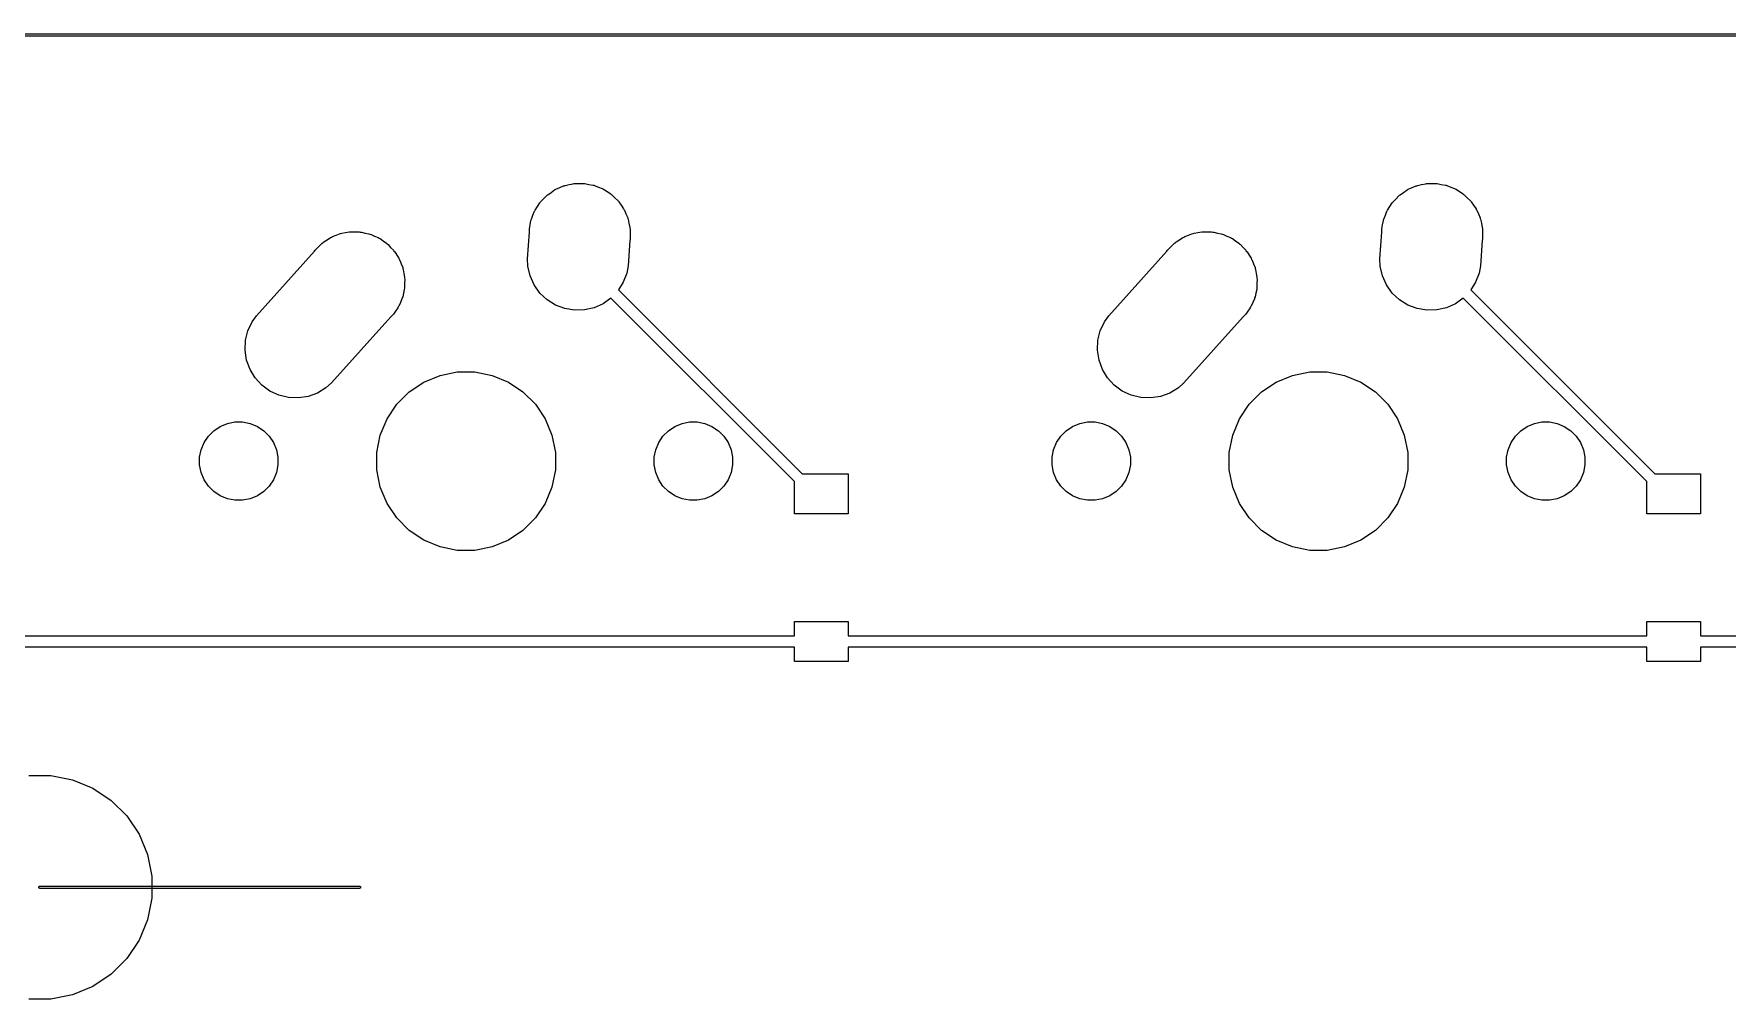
# Model space of a CAD drawing. Extents: x 74 to 207, y -150 to -40.
# Drawn here: x 111.78 to 149.63, y -61.24 to -39.66 of the extents above; entities that cross this region are included whole.
import ezdxf

# ---------------------------------------------------------------- set-up
doc = ezdxf.new("R2010")
doc.units = 0
doc.layers.add('BLACK', color=7, linetype='CONTINUOUS')

msp = doc.modelspace()

# ---------------------------------------------------------------- linework, layer by layer
at = {"layer": 'BLACK', "linetype": 'CONTINUOUS'}
for p, q in [((73.82, -39.6625), (207.168, -39.6625)), ((207.144, -39.7125), (73.8437, -39.7125)), ((123.437, -43.1448), (123.451, -43.1355)), ((123.451, -43.1355), (123.538, -43.0994)), ((123.538, -43.0994), (123.624, -43.0608)), ((123.624, -43.0608), (123.64, -43.0571)), ((123.64, -43.0571), (123.656, -43.0507)), ((123.656, -43.0507), (123.748, -43.0323)), ((123.748, -43.0323), (123.84, -43.0112)), ((123.84, -43.0112), (123.857, -43.0107)), ((123.857, -43.0107), (123.873, -43.0075)), ((123.873, -43.0075), (123.967, -43.0075)), ((123.967, -43.0075), (124.062, -43.0047)), ((124.062, -43.0047), (124.078, -43.0075)), ((124.078, -43.0075), (124.095, -43.0075)), ((124.095, -43.0075), (124.187, -43.0259)), ((124.187, -43.0259), (124.28, -43.0416)), ((124.28, -43.0416), (124.296, -43.0475)), ((124.296, -43.0475), (124.312, -43.0507)), ((124.312, -43.0507), (124.399, -43.0868)), ((124.399, -43.0868), (124.487, -43.1203)), ((124.487, -43.1203), (124.501, -43.1292)), ((124.501, -43.1292), (124.517, -43.1355)), ((124.517, -43.1355), (124.595, -43.1879)), ((142.487, -43.1448), (142.501, -43.1355)), ((142.501, -43.1355), (142.588, -43.0994)), ((142.588, -43.0994), (142.674, -43.0608)), ((142.674, -43.0608), (142.69, -43.0571)), ((142.69, -43.0571), (142.706, -43.0507)), ((142.706, -43.0507), (142.798, -43.0323)), ((142.798, -43.0323), (142.89, -43.0112)), ((142.89, -43.0112), (142.907, -43.0107)), ((142.907, -43.0107), (142.923, -43.0075)), ((142.923, -43.0075), (143.017, -43.0075)), ((143.017, -43.0075), (143.112, -43.0047)), ((143.112, -43.0047), (143.128, -43.0075)), ((143.128, -43.0075), (143.145, -43.0075)), ((143.145, -43.0075), (143.237, -43.0259)), ((143.237, -43.0259), (143.33, -43.0416)), ((143.33, -43.0416), (143.346, -43.0475)), ((143.346, -43.0475), (143.362, -43.0507)), ((143.362, -43.0507), (143.449, -43.0868)), ((143.449, -43.0868), (143.537, -43.1203)), ((143.537, -43.1203), (143.551, -43.1292)), ((143.551, -43.1292), (143.567, -43.1355)), ((143.567, -43.1355), (143.645, -43.1879)), ((123.039, -43.5212), (123.089, -43.4413)), ((123.089, -43.4413), (123.101, -43.4292)), ((123.101, -43.4292), (123.11, -43.4154)), ((123.11, -43.4154), (123.177, -43.3487)), ((123.177, -43.3487), (123.241, -43.2801)), ((123.241, -43.2801), (123.255, -43.2704)), ((123.255, -43.2704), (123.267, -43.2587)), ((123.267, -43.2587), (123.345, -43.2063)), ((123.345, -43.2063), (123.422, -43.1516)), ((123.422, -43.1516), (123.437, -43.1448)), ((124.595, -43.1879), (124.675, -43.238)), ((124.675, -43.238), (124.687, -43.2494)), ((124.687, -43.2494), (124.701, -43.2587)), ((124.701, -43.2587), (124.768, -43.3253)), ((124.768, -43.3253), (124.836, -43.39)), ((124.836, -43.39), (124.846, -43.4036)), ((124.846, -43.4036), (124.858, -43.4154)), ((124.858, -43.4154), (124.91, -43.4938)), ((124.91, -43.4938), (124.965, -43.5706)), ((142.089, -43.5212), (142.139, -43.4413)), ((142.139, -43.4413), (142.151, -43.4292)), ((142.151, -43.4292), (142.16, -43.4154)), ((142.16, -43.4154), (142.227, -43.3487)), ((142.227, -43.3487), (142.291, -43.2801)), ((142.291, -43.2801), (142.305, -43.2704)), ((142.305, -43.2704), (142.317, -43.2587)), ((142.317, -43.2587), (142.395, -43.2063)), ((142.395, -43.2063), (142.472, -43.1516)), ((142.472, -43.1516), (142.487, -43.1448)), ((143.645, -43.1879), (143.725, -43.238)), ((143.725, -43.238), (143.737, -43.2494)), ((143.737, -43.2494), (143.751, -43.2587)), ((143.751, -43.2587), (143.818, -43.3253)), ((143.818, -43.3253), (143.886, -43.39)), ((143.886, -43.39), (143.896, -43.4036)), ((143.896, -43.4036), (143.908, -43.4154)), ((143.908, -43.4154), (143.96, -43.4938)), ((143.96, -43.4938), (144.015, -43.5706)), ((122.877, -43.9292), (122.893, -43.8362)), ((122.893, -43.8362), (122.899, -43.8207)), ((122.899, -43.8207), (122.902, -43.8043)), ((122.902, -43.8043), (122.938, -43.7172)), ((122.938, -43.7172), (122.972, -43.6291)), ((122.972, -43.6291), (122.98, -43.615)), ((122.98, -43.615), (122.987, -43.5996)), ((122.987, -43.5996), (123.039, -43.5212)), ((124.965, -43.5706), (124.971, -43.5858)), ((124.971, -43.5858), (124.981, -43.5996)), ((124.981, -43.5996), (125.017, -43.6868)), ((125.017, -43.6868), (125.055, -43.7728)), ((125.055, -43.7728), (125.059, -43.789)), ((125.059, -43.789), (125.066, -43.8043)), ((125.066, -43.8043), (125.084, -43.8969)), ((125.084, -43.8969), (125.105, -43.9888)), ((141.927, -43.9292), (141.943, -43.8362)), ((141.943, -43.8362), (141.949, -43.8207)), ((141.949, -43.8207), (141.952, -43.8043)), ((141.952, -43.8043), (141.988, -43.7172)), ((141.988, -43.7172), (142.022, -43.6291)), ((142.022, -43.6291), (142.03, -43.615)), ((142.03, -43.615), (142.037, -43.5996)), ((142.037, -43.5996), (142.089, -43.5212)), ((144.015, -43.5706), (144.021, -43.5858)), ((144.021, -43.5858), (144.031, -43.5996)), ((144.031, -43.5996), (144.067, -43.6868)), ((144.067, -43.6868), (144.105, -43.7728)), ((144.105, -43.7728), (144.109, -43.789)), ((144.109, -43.789), (144.116, -43.8043)), ((144.116, -43.8043), (144.134, -43.8969)), ((144.134, -43.8969), (144.155, -43.9888)), ((118.266, -44.3079), (118.339, -44.2633)), ((118.339, -44.2633), (118.411, -44.2155)), ((118.411, -44.2155), (118.434, -44.206)), ((118.434, -44.206), (118.455, -44.193)), ((118.455, -44.193), (118.536, -44.1637)), ((118.536, -44.1637), (118.616, -44.1307)), ((118.616, -44.1307), (118.64, -44.1259)), ((118.64, -44.1259), (118.664, -44.1173)), ((118.664, -44.1173), (118.749, -44.1043)), ((118.749, -44.1043), (118.833, -44.0875)), ((118.833, -44.0875), (118.858, -44.0875)), ((118.858, -44.0875), (118.883, -44.0837)), ((118.883, -44.0837), (118.969, -44.0875)), ((118.969, -44.0875), (119.055, -44.0875)), ((119.055, -44.0875), (119.079, -44.0924)), ((119.079, -44.0924), (119.104, -44.0935)), ((119.104, -44.0935), (119.188, -44.114)), ((119.188, -44.114), (119.272, -44.1307)), ((119.272, -44.1307), (119.295, -44.1403)), ((119.295, -44.1403), (119.319, -44.1462)), ((119.319, -44.1462), (119.397, -44.1826)), ((119.397, -44.1826), (119.477, -44.2155)), ((119.477, -44.2155), (119.497, -44.2294)), ((119.497, -44.2294), (119.52, -44.24)), ((119.52, -44.24), (119.589, -44.2909)), ((122.818, -44.6902), (122.859, -44.0938)), ((122.859, -44.0217), (122.877, -43.9292)), ((122.859, -44.0938), (122.859, -44.0217)), ((125.109, -44.2433), (125.101, -44.2815)), ((125.105, -43.9888), (125.106, -44.0054)), ((125.106, -44.0054), (125.109, -44.0217)), ((125.109, -44.0217), (125.109, -44.116)), ((125.109, -44.116), (125.11, -44.1548)), ((125.11, -44.1548), (125.109, -44.1712)), ((125.109, -44.1712), (125.109, -44.2433)), ((137.316, -44.3079), (137.389, -44.2633)), ((137.389, -44.2633), (137.461, -44.2155)), ((137.461, -44.2155), (137.484, -44.206)), ((137.484, -44.206), (137.505, -44.193)), ((137.505, -44.193), (137.586, -44.1637)), ((137.586, -44.1637), (137.666, -44.1307)), ((137.666, -44.1307), (137.69, -44.1259)), ((137.69, -44.1259), (137.714, -44.1173)), ((137.714, -44.1173), (137.799, -44.1043)), ((137.799, -44.1043), (137.883, -44.0875)), ((137.883, -44.0875), (137.908, -44.0875)), ((137.908, -44.0875), (137.933, -44.0837)), ((137.933, -44.0837), (138.019, -44.0875)), ((138.019, -44.0875), (138.105, -44.0875)), ((138.105, -44.0875), (138.129, -44.0924)), ((138.129, -44.0924), (138.154, -44.0935)), ((138.154, -44.0935), (138.238, -44.114)), ((138.238, -44.114), (138.322, -44.1307)), ((138.322, -44.1307), (138.345, -44.1403)), ((138.345, -44.1403), (138.369, -44.1462)), ((138.369, -44.1462), (138.447, -44.1826)), ((138.447, -44.1826), (138.527, -44.2155)), ((138.527, -44.2155), (138.547, -44.2294)), ((138.547, -44.2294), (138.57, -44.24)), ((138.57, -44.24), (138.639, -44.2909)), ((141.868, -44.6902), (141.909, -44.0938)), ((141.909, -44.0217), (141.927, -43.9292)), ((141.909, -44.0938), (141.909, -44.0217)), ((144.159, -44.2433), (144.151, -44.2815)), ((144.155, -43.9888), (144.156, -44.0054)), ((144.156, -44.0054), (144.159, -44.0217)), ((144.159, -44.0217), (144.159, -44.116)), ((144.159, -44.116), (144.16, -44.1548)), ((144.16, -44.1548), (144.159, -44.1712)), ((144.159, -44.1712), (144.159, -44.2433)), ((116.759, -45.9623), (118.053, -44.5208)), ((118.053, -44.5208), (118.07, -44.4954)), ((118.07, -44.4954), (118.127, -44.4385)), ((118.127, -44.4385), (118.143, -44.42)), ((118.143, -44.42), (118.166, -44.3995)), ((118.166, -44.3995), (118.227, -44.3387)), ((118.227, -44.3387), (118.247, -44.3248)), ((118.247, -44.3248), (118.266, -44.3079)), ((119.589, -44.2909), (119.661, -44.3387)), ((119.661, -44.3387), (119.679, -44.3563)), ((119.679, -44.3563), (119.699, -44.3711)), ((119.699, -44.3711), (119.757, -44.4346)), ((119.757, -44.4346), (119.818, -44.4954)), ((119.818, -44.4954), (119.831, -44.5161)), ((119.831, -44.5161), (119.848, -44.5346)), ((119.848, -44.5346), (119.893, -44.6081)), ((119.893, -44.6081), (119.941, -44.6796)), ((125.101, -44.2815), (125.062, -44.845)), ((135.809, -45.9623), (137.103, -44.5208)), ((137.103, -44.5208), (137.12, -44.4954)), ((137.12, -44.4954), (137.177, -44.4385)), ((137.177, -44.4385), (137.193, -44.42)), ((137.193, -44.42), (137.216, -44.3995)), ((137.216, -44.3995), (137.277, -44.3387)), ((137.277, -44.3387), (137.297, -44.3248)), ((137.297, -44.3248), (137.316, -44.3079)), ((138.639, -44.2909), (138.711, -44.3387)), ((138.711, -44.3387), (138.729, -44.3563)), ((138.729, -44.3563), (138.749, -44.3711)), ((138.749, -44.3711), (138.807, -44.4346)), ((138.807, -44.4346), (138.868, -44.4954)), ((138.868, -44.4954), (138.881, -44.5161)), ((138.881, -44.5161), (138.898, -44.5346)), ((138.898, -44.5346), (138.943, -44.6081)), ((138.943, -44.6081), (138.991, -44.6796)), ((144.151, -44.2815), (144.112, -44.845)), ((119.941, -44.6796), (119.95, -44.7027)), ((119.95, -44.7027), (119.963, -44.7241)), ((119.963, -44.7241), (119.993, -44.8049)), ((119.993, -44.8049), (120.026, -44.8843)), ((120.026, -44.8843), (120.03, -44.9089)), ((120.03, -44.9089), (120.039, -44.9323)), ((120.039, -44.9323), (120.052, -45.0174)), ((120.052, -45.0174), (120.069, -45.1017)), ((122.822, -44.8562), (122.818, -44.6902)), ((122.872, -45.0722), (122.822, -44.8562)), ((125.035, -45.0088), (124.956, -45.2159)), ((125.062, -44.845), (125.035, -45.0088)), ((138.991, -44.6796), (139, -44.7027)), ((139, -44.7027), (139.013, -44.7241)), ((139.013, -44.7241), (139.043, -44.8049)), ((139.043, -44.8049), (139.076, -44.8843)), ((139.076, -44.8843), (139.08, -44.9089)), ((139.08, -44.9089), (139.089, -44.9323)), ((139.089, -44.9323), (139.102, -45.0174)), ((139.102, -45.0174), (139.119, -45.1017)), ((141.872, -44.8562), (141.868, -44.6902)), ((141.922, -45.0722), (141.872, -44.8562)), ((144.085, -45.0088), (144.006, -45.2159)), ((144.112, -44.845), (144.085, -45.0088)), ((120.063, -45.3728), (120.042, -45.4563)), ((120.064, -45.3478), (120.063, -45.3728)), ((120.069, -45.3233), (120.064, -45.3478)), ((120.069, -45.1017), (120.069, -45.1267)), ((120.069, -45.1267), (120.073, -45.1514)), ((120.073, -45.1514), (120.069, -45.2373)), ((120.069, -45.2373), (120.069, -45.3233)), ((122.963, -45.2744), (122.872, -45.0722)), ((123.091, -45.455), (122.963, -45.2744)), ((124.956, -45.2159), (124.85, -45.3854)), ((124.85, -45.3854), (128.958, -49.4937)), ((139.113, -45.3728), (139.092, -45.4563)), ((139.114, -45.3478), (139.113, -45.3728)), ((139.119, -45.3233), (139.114, -45.3478)), ((139.119, -45.1017), (139.119, -45.1267)), ((139.119, -45.1267), (139.123, -45.1514)), ((139.123, -45.1514), (139.119, -45.2373)), ((139.119, -45.2373), (139.119, -45.3233)), ((142.013, -45.2744), (141.922, -45.0722)), ((142.141, -45.455), (142.013, -45.2744)), ((144.006, -45.2159), (143.9, -45.3854)), ((143.9, -45.3854), (148.008, -49.4937)), ((119.916, -45.7888), (119.865, -45.8582)), ((119.927, -45.7661), (119.916, -45.7888)), ((119.941, -45.7454), (119.927, -45.7661)), ((119.974, -45.666), (119.941, -45.7454)), ((120.01, -45.588), (119.974, -45.666)), ((120.016, -45.5637), (120.01, -45.588)), ((120.026, -45.5406), (120.016, -45.5637)), ((120.042, -45.4563), (120.026, -45.5406)), ((123.253, -45.607), (123.091, -45.455)), ((123.44, -45.7247), (123.253, -45.607)), ((123.647, -45.8034), (123.44, -45.7247)), ((124.303, -45.7842), (124.087, -45.8338)), ((124.506, -45.6934), (124.303, -45.7842)), ((124.68, -45.5693), (124.506, -45.6934)), ((128.781, -49.6705), (124.68, -45.5693)), ((138.966, -45.7888), (138.915, -45.8582)), ((138.977, -45.7661), (138.966, -45.7888)), ((138.991, -45.7454), (138.977, -45.7661)), ((139.024, -45.666), (138.991, -45.7454)), ((139.06, -45.588), (139.024, -45.666)), ((139.066, -45.5637), (139.06, -45.588)), ((139.076, -45.5406), (139.066, -45.5637)), ((139.092, -45.4563), (139.076, -45.5406)), ((142.303, -45.607), (142.141, -45.455)), ((142.49, -45.7247), (142.303, -45.607)), ((142.697, -45.8034), (142.49, -45.7247)), ((143.353, -45.7842), (143.137, -45.8338)), ((143.556, -45.6934), (143.353, -45.7842)), ((143.73, -45.5693), (143.556, -45.6934)), ((147.831, -49.6705), (143.73, -45.5693)), ((116.567, -46.297), (116.661, -46.0962)), ((116.661, -46.0962), (116.759, -45.9623)), ((119.761, -45.9864), (118.434, -47.465)), ((119.818, -45.9296), (119.761, -45.9864)), ((119.865, -45.8582), (119.818, -45.9296)), ((123.866, -45.8403), (123.647, -45.8034)), ((124.087, -45.8338), (123.866, -45.8403)), ((135.617, -46.297), (135.711, -46.0962)), ((135.711, -46.0962), (135.809, -45.9623)), ((138.811, -45.9864), (137.484, -47.465)), ((138.868, -45.9296), (138.811, -45.9864)), ((138.915, -45.8582), (138.868, -45.9296)), ((142.916, -45.8403), (142.697, -45.8034)), ((143.137, -45.8338), (142.916, -45.8403)), ((116.505, -46.7336), (116.515, -46.5122)), ((116.515, -46.5122), (116.567, -46.297)), ((135.555, -46.7336), (135.565, -46.5122)), ((135.565, -46.5122), (135.617, -46.297)), ((116.539, -46.9527), (116.505, -46.7336)), ((135.589, -46.9527), (135.555, -46.7336)), ((116.614, -47.1609), (116.539, -46.9527)), ((116.729, -47.3504), (116.614, -47.1609)), ((120.499, -47.4455), (120.862, -47.2952)), ((120.862, -47.2952), (121.247, -47.2186)), ((121.247, -47.2186), (121.64, -47.2186)), ((121.64, -47.2186), (122.025, -47.2952)), ((122.025, -47.2952), (122.388, -47.4455)), ((135.664, -47.1609), (135.589, -46.9527)), ((135.779, -47.3504), (135.664, -47.1609)), ((139.549, -47.4455), (139.912, -47.2952)), ((139.912, -47.2952), (140.297, -47.2186)), ((140.297, -47.2186), (140.69, -47.2186)), ((140.69, -47.2186), (141.075, -47.2952)), ((141.075, -47.2952), (141.438, -47.4455)), ((116.879, -47.5139), (116.729, -47.3504)), ((117.057, -47.645), (116.879, -47.5139)), ((117.258, -47.7388), (117.057, -47.645)), ((118.312, -47.5771), (118.122, -47.692)), ((118.434, -47.465), (118.312, -47.5771)), ((119.895, -47.9415), (120.173, -47.6637)), ((120.173, -47.6637), (120.499, -47.4455)), ((122.388, -47.4455), (122.715, -47.6637)), ((122.715, -47.6637), (122.993, -47.9415)), ((135.929, -47.5139), (135.779, -47.3504)), ((136.107, -47.645), (135.929, -47.5139)), ((136.308, -47.7388), (136.107, -47.645)), ((137.362, -47.5771), (137.172, -47.692)), ((137.484, -47.465), (137.362, -47.5771)), ((138.945, -47.9415), (139.223, -47.6637)), ((139.223, -47.6637), (139.549, -47.4455)), ((141.438, -47.4455), (141.765, -47.6637)), ((141.765, -47.6637), (142.043, -47.9415)), ((117.473, -47.7915), (117.258, -47.7388)), ((117.695, -47.8013), (117.473, -47.7915)), ((117.914, -47.7677), (117.695, -47.8013)), ((118.122, -47.692), (117.914, -47.7677)), ((119.677, -48.268), (119.895, -47.9415)), ((122.993, -47.9415), (123.211, -48.268)), ((136.523, -47.7915), (136.308, -47.7388)), ((136.745, -47.8013), (136.523, -47.7915)), ((136.964, -47.7677), (136.745, -47.8013)), ((137.172, -47.692), (136.964, -47.7677)), ((138.727, -48.268), (138.945, -47.9415)), ((142.043, -47.9415), (142.261, -48.268)), ((115.806, -48.5328), (115.949, -48.4371)), ((115.949, -48.4371), (116.109, -48.3711)), ((116.109, -48.3711), (116.278, -48.3375)), ((116.278, -48.3375), (116.45, -48.3375)), ((116.45, -48.3375), (116.619, -48.3711)), ((116.619, -48.3711), (116.778, -48.4371)), ((116.778, -48.4371), (116.922, -48.5328)), ((119.526, -48.6309), (119.677, -48.268)), ((123.211, -48.268), (123.361, -48.6309)), ((125.966, -48.5328), (126.109, -48.4371)), ((126.109, -48.4371), (126.269, -48.3711)), ((126.269, -48.3711), (126.438, -48.3375)), ((126.438, -48.3375), (126.61, -48.3375)), ((126.61, -48.3375), (126.779, -48.3711)), ((126.779, -48.3711), (126.938, -48.4371)), ((126.938, -48.4371), (127.082, -48.5328)), ((134.856, -48.5328), (134.999, -48.4371)), ((134.999, -48.4371), (135.159, -48.3711)), ((135.159, -48.3711), (135.328, -48.3375)), ((135.328, -48.3375), (135.5, -48.3375)), ((135.5, -48.3375), (135.669, -48.3711)), ((135.669, -48.3711), (135.828, -48.4371)), ((135.828, -48.4371), (135.972, -48.5328)), ((138.576, -48.6309), (138.727, -48.268)), ((142.261, -48.268), (142.411, -48.6309)), ((145.016, -48.5328), (145.159, -48.4371)), ((145.159, -48.4371), (145.319, -48.3711)), ((145.319, -48.3711), (145.488, -48.3375)), ((145.488, -48.3375), (145.66, -48.3375)), ((145.66, -48.3375), (145.829, -48.3711)), ((145.829, -48.3711), (145.988, -48.4371)), ((145.988, -48.4371), (146.132, -48.5328)), ((115.522, -48.9573), (115.588, -48.798)), ((115.588, -48.798), (115.684, -48.6547)), ((115.684, -48.6547), (115.806, -48.5328)), ((116.922, -48.5328), (117.043, -48.6547)), ((117.043, -48.6547), (117.139, -48.798)), ((117.139, -48.798), (117.205, -48.9573)), ((119.45, -49.0161), (119.526, -48.6309)), ((123.361, -48.6309), (123.438, -49.0161)), ((125.682, -48.9573), (125.748, -48.798)), ((125.748, -48.798), (125.844, -48.6547)), ((125.844, -48.6547), (125.966, -48.5328)), ((127.082, -48.5328), (127.203, -48.6547)), ((127.203, -48.6547), (127.299, -48.798)), ((127.299, -48.798), (127.365, -48.9573)), ((134.572, -48.9573), (134.638, -48.798)), ((134.638, -48.798), (134.734, -48.6547)), ((134.734, -48.6547), (134.856, -48.5328)), ((135.972, -48.5328), (136.093, -48.6547)), ((136.093, -48.6547), (136.189, -48.798)), ((136.189, -48.798), (136.255, -48.9573)), ((138.5, -49.0161), (138.576, -48.6309)), ((142.411, -48.6309), (142.488, -49.0161)), ((144.732, -48.9573), (144.798, -48.798)), ((144.798, -48.798), (144.894, -48.6547)), ((144.894, -48.6547), (145.016, -48.5328)), ((146.132, -48.5328), (146.253, -48.6547)), ((146.253, -48.6547), (146.349, -48.798)), ((146.349, -48.798), (146.415, -48.9573)), ((115.489, -49.1263), (115.522, -48.9573)), ((115.489, -49.2987), (115.489, -49.1263)), ((117.205, -48.9573), (117.239, -49.1263)), ((117.239, -49.1263), (117.239, -49.2987)), ((119.45, -49.4089), (119.45, -49.0161)), ((123.438, -49.0161), (123.438, -49.4089)), ((125.649, -49.1263), (125.682, -48.9573)), ((125.649, -49.2987), (125.649, -49.1263)), ((127.365, -48.9573), (127.399, -49.1263)), ((127.399, -49.1263), (127.399, -49.2987)), ((134.539, -49.1263), (134.572, -48.9573)), ((134.539, -49.2987), (134.539, -49.1263)), ((136.255, -48.9573), (136.289, -49.1263)), ((136.289, -49.1263), (136.289, -49.2987)), ((138.5, -49.4089), (138.5, -49.0161)), ((142.488, -49.0161), (142.488, -49.4089)), ((144.699, -49.1263), (144.732, -48.9573)), ((144.699, -49.2987), (144.699, -49.1263)), ((146.415, -48.9573), (146.449, -49.1263)), ((146.449, -49.1263), (146.449, -49.2987)), ((115.522, -49.4677), (115.489, -49.2987)), ((115.588, -49.627), (115.522, -49.4677)), ((117.205, -49.4677), (117.139, -49.627)), ((117.239, -49.2987), (117.205, -49.4677)), ((119.526, -49.7941), (119.45, -49.4089)), ((123.438, -49.4089), (123.361, -49.7941)), ((125.682, -49.4677), (125.649, -49.2987)), ((125.748, -49.627), (125.682, -49.4677)), ((127.365, -49.4677), (127.299, -49.627)), ((127.399, -49.2987), (127.365, -49.4677)), ((128.958, -49.4937), (129.981, -49.4937)), ((129.981, -49.4937), (129.981, -50.3937)), ((134.572, -49.4677), (134.539, -49.2987)), ((134.638, -49.627), (134.572, -49.4677)), ((136.255, -49.4677), (136.189, -49.627)), ((136.289, -49.2987), (136.255, -49.4677)), ((138.576, -49.7941), (138.5, -49.4089)), ((142.488, -49.4089), (142.411, -49.7941)), ((144.732, -49.4677), (144.699, -49.2987)), ((144.798, -49.627), (144.732, -49.4677)), ((146.415, -49.4677), (146.349, -49.627)), ((146.449, -49.2987), (146.415, -49.4677)), ((148.008, -49.4937), (149.031, -49.4937)), ((149.031, -49.4937), (149.031, -50.3937)), ((115.684, -49.7703), (115.588, -49.627)), ((115.806, -49.8922), (115.684, -49.7703)), ((115.949, -49.9879), (115.806, -49.8922)), ((116.922, -49.8922), (116.778, -49.9879)), ((117.043, -49.7703), (116.922, -49.8922)), ((117.139, -49.627), (117.043, -49.7703)), ((119.677, -50.157), (119.526, -49.7941)), ((123.361, -49.7941), (123.211, -50.157)), ((125.844, -49.7703), (125.748, -49.627)), ((125.966, -49.8922), (125.844, -49.7703)), ((126.109, -49.9879), (125.966, -49.8922)), ((127.082, -49.8922), (126.938, -49.9879)), ((127.203, -49.7703), (127.082, -49.8922)), ((127.299, -49.627), (127.203, -49.7703)), ((128.781, -50.3937), (128.781, -49.6705)), ((134.734, -49.7703), (134.638, -49.627)), ((134.856, -49.8922), (134.734, -49.7703)), ((134.999, -49.9879), (134.856, -49.8922)), ((135.972, -49.8922), (135.828, -49.9879)), ((136.093, -49.7703), (135.972, -49.8922)), ((136.189, -49.627), (136.093, -49.7703)), ((138.727, -50.157), (138.576, -49.7941)), ((142.411, -49.7941), (142.261, -50.157)), ((144.894, -49.7703), (144.798, -49.627)), ((145.016, -49.8922), (144.894, -49.7703)), ((145.159, -49.9879), (145.016, -49.8922)), ((146.132, -49.8922), (145.988, -49.9879)), ((146.253, -49.7703), (146.132, -49.8922)), ((146.349, -49.627), (146.253, -49.7703)), ((147.831, -50.3937), (147.831, -49.6705)), ((116.109, -50.0539), (115.949, -49.9879)), ((116.278, -50.0875), (116.109, -50.0539)), ((116.45, -50.0875), (116.278, -50.0875)), ((116.619, -50.0539), (116.45, -50.0875)), ((116.778, -49.9879), (116.619, -50.0539)), ((119.895, -50.4835), (119.677, -50.157)), ((123.211, -50.157), (122.993, -50.4835)), ((126.269, -50.0539), (126.109, -49.9879)), ((126.438, -50.0875), (126.269, -50.0539)), ((126.61, -50.0875), (126.438, -50.0875)), ((126.779, -50.0539), (126.61, -50.0875)), ((126.938, -49.9879), (126.779, -50.0539)), ((135.159, -50.0539), (134.999, -49.9879)), ((135.328, -50.0875), (135.159, -50.0539)), ((135.5, -50.0875), (135.328, -50.0875)), ((135.669, -50.0539), (135.5, -50.0875)), ((135.828, -49.9879), (135.669, -50.0539)), ((138.945, -50.4835), (138.727, -50.157)), ((142.261, -50.157), (142.043, -50.4835)), ((145.319, -50.0539), (145.159, -49.9879)), ((145.488, -50.0875), (145.319, -50.0539)), ((145.66, -50.0875), (145.488, -50.0875)), ((145.829, -50.0539), (145.66, -50.0875)), ((145.988, -49.9879), (145.829, -50.0539)), ((120.173, -50.7613), (119.895, -50.4835)), ((122.993, -50.4835), (122.715, -50.7613)), ((129.981, -50.3937), (128.781, -50.3937)), ((139.223, -50.7613), (138.945, -50.4835)), ((142.043, -50.4835), (141.765, -50.7613)), ((149.031, -50.3937), (147.831, -50.3937)), ((120.499, -50.9795), (120.173, -50.7613)), ((120.862, -51.1298), (120.499, -50.9795)), ((122.388, -50.9795), (122.025, -51.1298)), ((122.715, -50.7613), (122.388, -50.9795)), ((139.549, -50.9795), (139.223, -50.7613)), ((139.912, -51.1298), (139.549, -50.9795)), ((141.438, -50.9795), (141.075, -51.1298)), ((141.765, -50.7613), (141.438, -50.9795)), ((121.247, -51.2064), (120.862, -51.1298)), ((121.64, -51.2064), (121.247, -51.2064)), ((122.025, -51.1298), (121.64, -51.2064)), ((140.297, -51.2064), (139.912, -51.1298)), ((140.69, -51.2064), (140.297, -51.2064)), ((141.075, -51.1298), (140.69, -51.2064)), ((128.781, -53.1187), (128.781, -52.7937)), ((128.781, -52.7937), (129.981, -52.7937)), ((129.981, -52.7937), (129.981, -53.1187)), ((147.831, -53.1187), (147.831, -52.7937)), ((147.831, -52.7937), (149.031, -52.7937)), ((149.031, -52.7937), (149.031, -53.1187)), ((110.931, -53.1187), (128.781, -53.1187)), ((129.981, -53.1187), (147.831, -53.1187)), ((149.031, -53.1187), (166.881, -53.1187)), ((128.781, -53.3687), (110.931, -53.3687)), ((128.781, -53.6937), (128.781, -53.3687)), ((129.981, -53.6937), (128.781, -53.6937)), ((147.831, -53.3687), (129.981, -53.3687)), ((129.981, -53.3687), (129.981, -53.6937)), ((147.831, -53.6937), (147.831, -53.3687)), ((149.031, -53.6937), (147.831, -53.6937)), ((166.881, -53.3687), (149.031, -53.3687)), ((149.031, -53.3687), (149.031, -53.6937)), ((111.673, -56.2375), (112.165, -56.2375)), ((112.165, -56.2375), (112.648, -56.3336)), ((112.648, -56.3336), (113.103, -56.522)), ((113.103, -56.522), (113.512, -56.7956)), ((113.512, -56.7956), (113.861, -57.1438)), ((113.861, -57.1438), (114.134, -57.5533)), ((114.134, -57.5533), (114.323, -58.0083)), ((114.323, -58.0083), (114.419, -58.4913)), ((114.419, -58.4913), (114.419, -58.9837)), ((111.894, -58.7326), (111.896, -58.7279)), ((111.894, -58.7375), (111.894, -58.7326)), ((111.894, -58.7424), (111.894, -58.7375)), ((111.896, -58.7471), (111.894, -58.7424)), ((111.896, -58.7279), (111.898, -58.7235)), ((111.898, -58.7515), (111.896, -58.7471)), ((111.898, -58.7235), (111.901, -58.7197)), ((111.901, -58.7553), (111.898, -58.7515)), ((111.901, -58.7197), (111.905, -58.7166)), ((111.905, -58.7584), (111.901, -58.7553)), ((111.905, -58.7166), (111.909, -58.7143)), ((111.909, -58.7607), (111.905, -58.7584)), ((111.909, -58.7143), (111.914, -58.7129)), ((111.914, -58.7621), (111.909, -58.7607)), ((111.914, -58.7129), (111.918, -58.7125)), ((111.918, -58.7625), (111.914, -58.7621)), ((111.918, -58.7125), (119.064, -58.7125)), ((119.064, -58.7625), (111.918, -58.7625)), ((114.419, -58.9837), (114.323, -59.4667)), ((119.064, -58.7125), (119.067, -58.7129)), ((119.067, -58.7621), (119.064, -58.7625)), ((119.067, -58.7129), (119.072, -58.7143)), ((119.072, -58.7607), (119.067, -58.7621)), ((119.072, -58.7143), (119.076, -58.7166)), ((119.076, -58.7584), (119.072, -58.7607)), ((119.076, -58.7166), (119.08, -58.7197)), ((119.08, -58.7553), (119.076, -58.7584)), ((119.08, -58.7197), (119.083, -58.7235)), ((119.083, -58.7515), (119.08, -58.7553)), ((119.083, -58.7235), (119.086, -58.7279)), ((119.086, -58.7471), (119.083, -58.7515)), ((119.086, -58.7279), (119.087, -58.7326)), ((119.087, -58.7424), (119.086, -58.7471)), ((119.087, -58.7326), (119.088, -58.7375)), ((119.088, -58.7375), (119.087, -58.7424)), ((114.323, -59.4667), (114.134, -59.9217)), ((114.134, -59.9217), (113.861, -60.3312)), ((113.861, -60.3312), (113.512, -60.6794)), ((113.512, -60.6794), (113.103, -60.953)), ((112.165, -61.2375), (111.673, -61.2375)), ((112.648, -61.1414), (112.165, -61.2375)), ((113.103, -60.953), (112.648, -61.1414))]:
    msp.add_line(p, q, dxfattribs=at)

doc.saveas('drawing.dxf')
